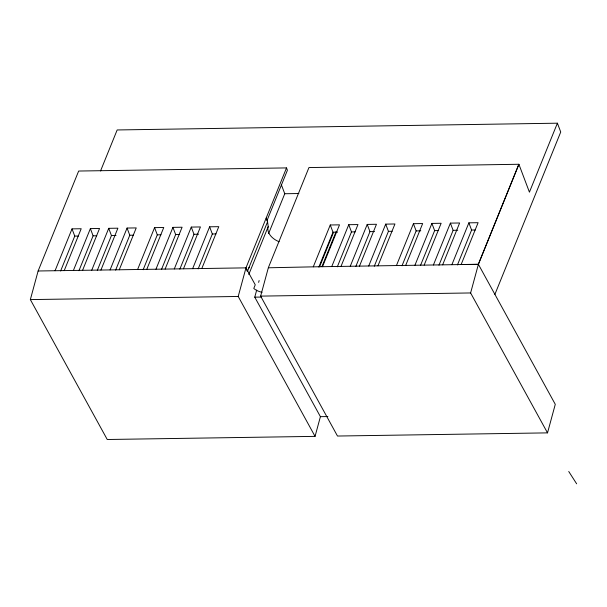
<?xml version="1.0" encoding="UTF-8"?>
<svg xmlns="http://www.w3.org/2000/svg" width="607" height="607" viewBox="0 0 607 607"><rect width="100%" height="100%" fill="white"/><g stroke="black" fill="none" stroke-linecap="round" stroke-linejoin="round"><path stroke-width="0.91" d="M256.685 290.078L254.765 297.157L320.413 416.668L315.056 436.372L107.242 439.498L30.35 299.592L38.12 270.988L78.66 171.037L286.519 167.911L287.407 170.264L267.034 220.493M315.056 436.372L238.21 296.466L245.979 267.862L286.519 167.911M258.635 282.376L259.136 280.533M547.522 432.874L470.615 292.953L478.369 264.402L518.886 164.269L478.346 264.227L555.276 404.323L547.522 432.874L337.492 436.038L260.631 296.117L268.408 267.528L308.948 167.57L518.886 164.269L529.425 192.161L557.401 123.191L117.166 129.959L100.527 170.992M248.893 268.044L249.128 267.247M55.055 270.737L72.028 228.877L81.201 228.74L64.228 270.601M60.624 270.995L74.752 236.085L72.028 228.877M73.401 270.456L90.375 228.604L99.548 228.467L82.575 270.32M78.948 270.692L93.099 235.812L90.375 228.604M38.12 270.988L91.74 270.183L108.721 228.323L117.895 228.186L100.914 270.054M97.295 270.418L111.445 235.539L108.721 228.323M110.079 269.925L127.068 228.05L136.234 227.913L119.253 269.781L91.74 270.183M115.626 270.123L129.777 235.228L127.068 228.05M137.607 269.493L154.58 227.633L163.753 227.496L146.773 269.356L119.253 269.781M143.153 269.728L157.304 234.841L154.58 227.633M146.773 269.356L155.946 269.22L172.927 227.359L182.1 227.223L165.119 269.076M161.5 269.447L175.651 234.56L172.927 227.359M174.292 268.939L191.273 227.086L200.439 226.942L183.466 268.802M179.839 269.167L193.99 234.279L191.273 227.086M192.639 268.666L209.612 226.806L218.786 226.669L201.812 268.529M198.185 268.878L212.329 233.999L209.612 226.806M266.147 218.141L267.543 221.836L247.375 271.557L245.979 267.862L155.946 269.22M248.787 274.485L268.241 226.525L267.543 221.836M268.598 233.574L284.759 193.739L281.496 185.105M268.506 267.778L313.273 266.845L330.261 224.985L339.503 224.84L322.514 266.701M318.842 267.08L332.993 232.208L330.261 224.985M319.586 266.746L333.455 232.549M321.983 266.496L336.202 231.419M331.756 266.556L348.744 224.704L357.978 224.56L340.997 266.412M337.325 266.807L351.476 231.92L348.744 224.704M350.239 266.276L367.22 224.415L376.461 224.271L359.481 266.132M355.801 266.519L369.959 231.631L367.22 224.415M368.715 265.987L385.703 224.127L394.945 223.983L377.956 265.843M374.284 266.23L388.434 231.343L385.703 224.127M396.439 265.555L413.42 223.695L422.662 223.551L405.681 265.411M402.001 265.79L416.152 230.91L413.42 223.695M414.922 265.267L431.903 223.414L441.145 223.27L424.156 265.122L313.273 266.845M420.484 265.502L434.635 230.622L431.903 223.414M433.398 264.986L450.386 223.126L459.628 222.981L442.64 264.842L424.156 265.122M438.96 265.221L453.118 230.334L450.386 223.126M451.881 264.698L468.87 222.837L478.104 222.693L461.123 264.553L442.64 264.842M457.443 264.933L471.593 230.045L468.87 222.837M494.887 294.403L560.731 132.015L557.401 123.191M478.346 264.227L461.123 264.553L478.369 264.402M284.759 193.739L298.864 193.527M74.752 236.085L78.424 236.032M93.099 235.812L96.771 235.759M111.445 235.539L116.028 235.47M129.777 235.228L133.449 235.175M157.304 234.841L160.976 234.788M175.651 234.56L179.315 234.507M193.99 234.279L198.572 234.211M212.329 233.999L216.001 233.945M332.993 232.208L337.613 232.14M351.476 231.92L355.171 231.866M369.959 231.631L374.572 231.563M388.434 231.343L392.13 231.29M416.152 230.91L420.772 230.842M434.635 230.622L438.33 230.569M453.118 230.334L457.739 230.265M471.593 230.045L475.289 229.985M30.35 299.592L238.21 296.466M260.631 296.117L470.615 292.953M254.765 297.157L261.306 297.058M320.413 416.668L327.886 416.561M568.744 471.495L576.65 483.809M246.07 268.112L255.251 284.82L253.772 288.469L255.418 289.691A15.296 10.349 22.1 0 0 262.057 292.339M279.167 241.723A15.296 10.349 22.1 0 1 268.241 226.525"/></g></svg>
